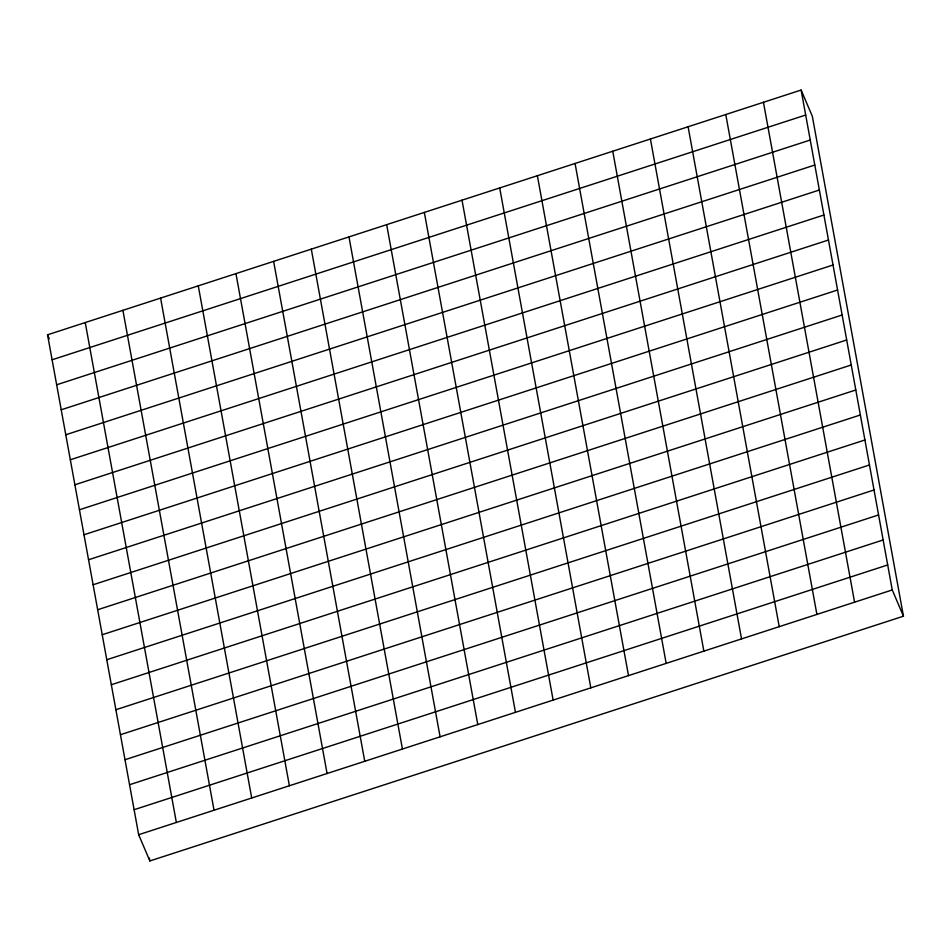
<?xml version="1.0" encoding="UTF-8"?>
<svg xmlns="http://www.w3.org/2000/svg" width="951" height="951" viewBox="0 0 951 951"><rect width="100%" height="100%" fill="white"/><g stroke="black" fill="none" stroke-linecap="round" stroke-linejoin="round"><path stroke-width="1.43" d="M47.55 334.8L801.134 90.048L812.332 116.295L903.45 616.2L149.866 860.952L138.668 834.705L47.55 334.8L49.226 338.734M52.103 359.787L805.687 115.035M56.668 384.786L810.24 140.035M61.221 409.786L814.805 165.034M65.774 434.773L819.358 190.022M70.326 459.773L823.911 215.021M74.891 484.772L828.464 240.021M79.444 509.76L833.028 265.008M83.997 534.759L837.581 290.007M88.55 559.759L842.134 315.007M93.115 584.746L846.687 339.994M97.668 609.746L851.252 364.994M102.221 634.745L855.805 389.993M106.774 659.732L860.358 414.993M111.338 684.732L864.923 439.98M115.891 709.731L869.476 464.98M120.444 734.719L874.028 489.979M125.009 759.718L878.581 514.966M129.562 784.718L883.146 539.966M134.115 809.705L887.699 564.965M138.668 834.705L892.252 589.953L801.134 90.048M892.252 589.953L903.45 616.2M763.451 102.28L854.58 602.197M725.779 114.524L816.897 614.429M688.096 126.756L779.214 626.673M650.413 139.001L741.542 638.906M612.741 151.233L703.859 651.138M575.058 163.465L666.175 663.382M537.374 175.709L628.504 675.614M499.703 187.941L590.821 687.858M462.02 200.185L553.137 700.091M424.336 212.418L515.466 712.335M386.665 224.662L477.782 724.567M348.981 236.894L440.099 736.811M311.298 249.138L402.428 749.043M273.626 261.37L364.744 761.275M235.943 273.603L327.073 773.52M198.272 285.847L289.389 785.752M160.588 298.079L251.706 797.996M122.905 310.323L214.034 810.228M85.233 322.555L176.351 822.472M149.331 858.028L149.866 860.952"/></g></svg>
